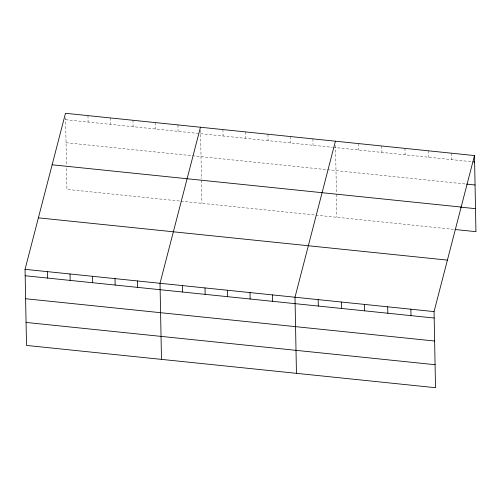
<?xml version="1.0" encoding="UTF-8"?>
<svg xmlns="http://www.w3.org/2000/svg" width="501" height="501" viewBox="0 0 501 501"><rect width="100%" height="100%" fill="white"/><g stroke="black" fill="none" stroke-linecap="round" stroke-linejoin="round"><path stroke-width="0.38" stroke-dasharray="2.5 1.88" d="M65.606 119.714L332.445 147.3M333.221 147.382L471.522 161.673M66.044 142.71L326.683 169.651M327.46 169.733L465.786 184.03M179.421 201.014L66.94 189.391L66.501 166.395M180.974 201.177L314.39 214.967M315.943 215.129L454.319 229.427M451.313 153.181L451.432 159.6M428.136 150.782L428.261 157.201M404.958 148.384L405.084 154.809M381.781 145.991L381.906 152.41M358.603 143.593L358.729 150.018M335.507 145.478L336.434 193.536M336.447 194.3L336.885 217.29M312.931 138.877L313.056 145.296M290.436 136.548L290.561 142.967M267.941 134.224L268.066 140.643M245.446 131.901L245.565 138.32M222.951 129.571L223.07 135.996M200.506 130.103L201.446 178.819M201.471 180.347L201.916 203.337M177.961 124.924L178.08 131.343M155.46 122.595L155.586 129.02M132.965 120.271L133.091 126.69M110.471 117.948L110.596 124.367M87.976 115.625L88.101 122.044M65.562 117.578L66.489 165.631"/><path stroke-width="0.75" d="M474.491 155.573L434.06 311.609L435.519 387.705L26.509 345.427L25.05 269.331L65.481 113.295L474.491 155.573L475.95 231.669L455.09 229.508M200.456 127.248L160.019 283.284L161.485 359.38M335.426 141.201L294.995 297.237L296.454 373.326M473.069 161.836L474.61 161.992M466.556 184.105L475.054 184.988M52.142 164.791L461.145 207.063M460.832 207.157L475.512 208.673M38.395 217.841L447.399 260.119M25.05 269.331L434.06 311.609M25.175 275.757L434.179 318.029M25.614 298.746L434.624 341.024M26.071 322.437L435.075 364.709M410.883 309.217L411.002 315.636M387.705 306.819L387.824 313.238M364.528 304.426L364.647 310.845M341.35 302.028L341.475 308.447M318.173 299.636L318.298 306.055M272.5 294.914L272.625 301.333M250.005 292.584L250.131 299.009M227.51 290.261L227.629 296.68M205.015 287.937L205.134 294.356M182.521 285.614L182.64 292.033M137.524 280.961L137.65 287.38M115.03 278.637L115.155 285.056M92.535 276.308L92.66 282.733M70.04 273.984L70.165 280.403M47.545 271.661L47.67 278.08"/></g></svg>
